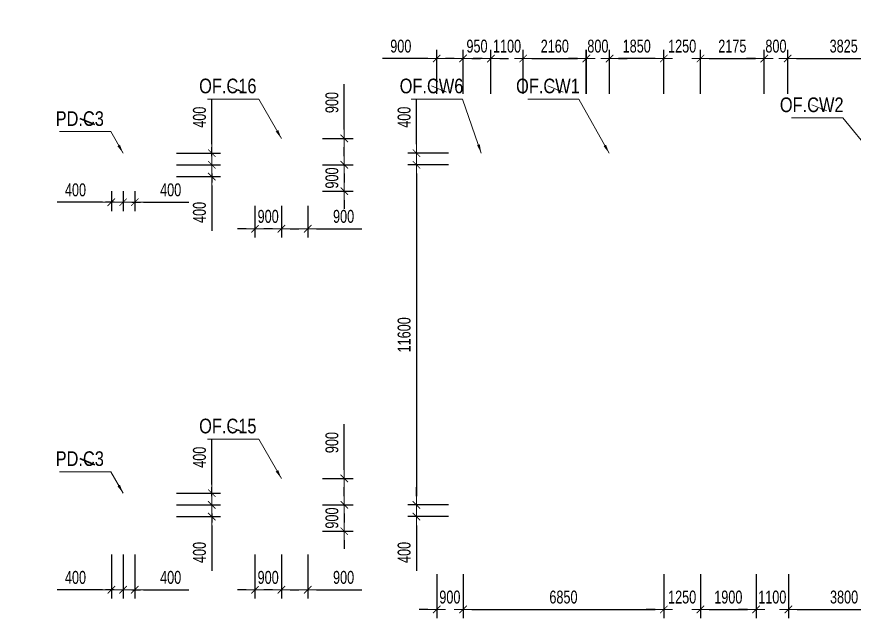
# Model space of a CAD drawing. Header units: millimetres. Extents: x -259680 to 699608, y -1281 to 104748.
# Drawn here: x 22372 to 50947, y 48332 to 68851 of the extents above; entities that cross this region are included whole.
import ezdxf
from ezdxf.enums import TextEntityAlignment as Align

# ---------------------------------------------------------------- set-up
doc = ezdxf.new("R2010")
doc.units = ezdxf.units.MM
doc.layers.get('0').update_dxf_attribs({"lineweight": 20})
doc.layers.get('Defpoints').update_dxf_attribs({"color": 151, "lineweight": 9})
for name, color, linetype, lineweight in [('$0$C1', 20, 'Continuous', 35), ('$1$NDC_S_ANNO', 7, 'Continuous', 20), ('$1$NDC_S_DIM', 1, 'Continuous', 15), ('$1$NDC_S_VN TEXT', 7, 'Continuous', 20), ('NDC_S_DIM', 1, 'Continuous', 15)]:
    doc.layers.add(name, color=color, linetype=linetype, lineweight=lineweight)
doc.styles.add('$1$NDC_DIM', font='', dxfattribs={"width": 0.75})
doc.styles.add('$2$ARIAL', font='arial.ttf', dxfattribs={"width": 0.8})
doc.styles.add('NDC_DIM', font='', dxfattribs={"width": 0.75})
doc.styles.get('$1$NDC_DIM').set_extended_font_data('Dotum')
doc.styles.get('NDC_DIM').set_extended_font_data('Dotum')
doc.dimstyles.new('$0$NDC_dim_150', dxfattribs={"dimscale": 150, "dimtxt": 2.2, "dimasz": 1.5, "dimexe": 1.5, "dimexo": 2.5, "dimgap": 1, "dimtad": 1, "dimdec": 0, "dimzin": 0, "dimdsep": 46, "dimtxsty": '$1$NDC_DIM', "dimblk": '$1$DIMMARK', "dimcen": 0.09, "dimdle": 1.2, "dimclrd": 1, "dimclre": 1, "dimclrt": 3, "dimadec": 0, "dimazin": 0, "dimtfac": 1, "dimtdec": 0, "dimtix": 1, "dimtofl": 0, "dimtmove": 0, "dimatfit": 3, "dimfxl": 0, "dimtolj": 1, "dimtzin": 0, "dimarcsym": 0})
doc.dimstyles.new('$1$NDC_dim_iso', dxfattribs={"dimtxt": 2.2, "dimasz": 1, "dimexe": 1.5, "dimexo": 2.5, "dimgap": 1, "dimtad": 1, "dimdec": 0, "dimzin": 0, "dimdsep": 46, "dimtxsty": '$1$NDC_DIM', "dimblk": '$1$DIMMARK', "dimcen": 0.09, "dimdle": 1.2, "dimclrd": 1, "dimclre": 1, "dimclrt": 3, "dimadec": 0, "dimazin": 0, "dimtfac": 1, "dimtdec": 0, "dimtix": 1, "dimtofl": 0, "dimtmove": 0, "dimatfit": 3, "dimfxl": 0, "dimtolj": 1, "dimtzin": 0, "dimarcsym": 0})
doc.dimstyles.new('NDC_dim_200', dxfattribs={"dimscale": 200, "dimtxt": 2.2, "dimasz": 1.5, "dimexe": 1.5, "dimexo": 2.5, "dimgap": 1, "dimtad": 1, "dimdec": 0, "dimzin": 0, "dimdsep": 46, "dimtxsty": 'NDC_DIM', "dimblk": 'DIMMARK', "dimcen": 0.09, "dimdle": 1.2, "dimclrd": 1, "dimclre": 1, "dimclrt": 3, "dimadec": 0, "dimazin": 0, "dimtfac": 1, "dimtdec": 0, "dimtix": 1, "dimtofl": 0, "dimtmove": 0, "dimatfit": 3, "dimfxl": 0, "dimtolj": 1, "dimtzin": 0, "dimarcsym": 0})

# ---------------------------------------------------------------- blocks, each defined once
blk = doc.blocks.new('$1$DIMMARK')
at = {"layer": '$1$NDC_S_DIM', "color": 1}
blk.add_line((-1.5, 0), (1, 0), dxfattribs=at)
at = {"layer": '$1$NDC_S_DIM', "color": 2, "const_width": 0.1}
blk.add_lwpolyline([(-0.424, -0.424), (0.424, 0.424)], dxfattribs=at)
blk = doc.blocks.new('DIMMARK')
at = {"layer": 'NDC_S_DIM', "color": 1}
blk.add_line((-1.5, 0), (1, 0), dxfattribs=at)
at = {"layer": 'NDC_S_DIM', "color": 2, "const_width": 0.1}
blk.add_lwpolyline([(-0.424, -0.424), (0.424, 0.424)], dxfattribs=at)
blk = doc.blocks.new('*D253')
at = {"layer": 'Defpoints', "color": 0, "ltscale": 100, "transparency": 16777216}
for p in [(26000, 63400), (26400, 63400), (26400, 62524)]:
    blk.add_point(p, dxfattribs=at)
at = {"layer": 'NDC_S_DIM', "color": 1, "lineweight": -2, "ltscale": 100, "transparency": 16777216}
for p, q in [((26000, 62900), (26000, 62224)), ((26400, 62900), (26400, 62224)), ((25700, 62524), (25400, 62524)), ((26700, 62524), (28249, 62524))]:
    blk.add_line(p, q, dxfattribs=at)
at = {"layer": 'NDC_S_DIM', "color": 1, "lineweight": -2, "ltscale": 100, "transparency": 16777216, "xscale": 300, "yscale": 300, "zscale": 300}
blk.add_blockref('DIMMARK', (26000, 62524), dxfattribs=at)
at = {"layer": 'NDC_S_DIM', "color": 1, "lineweight": -2, "ltscale": 100, "transparency": 16777216, "xscale": 300, "yscale": 300, "zscale": 300, "rotation": 180}
blk.add_blockref('DIMMARK', (26400, 62524), dxfattribs=at)
at = {"layer": 'NDC_S_DIM', "color": 3, "ltscale": 100, "transparency": 16777216, "insert": (27624, 62944), "char_height": 440, "attachment_point": 5, "style": 'NDC_DIM'}
blk.add_mtext('\\A1;400', dxfattribs=at)
blk = doc.blocks.new('*D254')
at = {"layer": 'Defpoints', "color": 0, "ltscale": 100, "transparency": 16777216}
for p in [(25600, 63400), (26000, 63400), (26000, 62524)]:
    blk.add_point(p, dxfattribs=at)
at = {"layer": 'NDC_S_DIM', "color": 1, "lineweight": -2, "ltscale": 100, "transparency": 16777216}
for p, q in [((25600, 62900), (25600, 62224)), ((26000, 62900), (26000, 62224)), ((25300, 62524), (23751, 62524)), ((26300, 62524), (26600, 62524))]:
    blk.add_line(p, q, dxfattribs=at)
at = {"layer": 'NDC_S_DIM', "color": 1, "lineweight": -2, "ltscale": 100, "transparency": 16777216, "xscale": 300, "yscale": 300, "zscale": 300}
blk.add_blockref('DIMMARK', (25600, 62524), dxfattribs=at)
at = {"layer": 'NDC_S_DIM', "color": 1, "lineweight": -2, "ltscale": 100, "transparency": 16777216, "xscale": 300, "yscale": 300, "zscale": 300, "rotation": 180}
blk.add_blockref('DIMMARK', (26000, 62524), dxfattribs=at)
at = {"layer": 'NDC_S_DIM', "color": 3, "ltscale": 100, "transparency": 16777216, "insert": (24376, 62944), "char_height": 440, "attachment_point": 5, "style": 'NDC_DIM'}
blk.add_mtext('\\A1;400', dxfattribs=at)
blk = doc.blocks.new('*D255')
at = {"layer": 'Defpoints', "color": 0, "ltscale": 100, "transparency": 16777216}
for p in [(26400, 64200), (29027, 64200), (26400, 63800)]:
    blk.add_point(p, dxfattribs=at)
at = {"layer": 'NDC_S_DIM', "color": 1, "lineweight": -2, "ltscale": 100, "transparency": 16777216}
for p, q in [((29027, 64500), (29027, 66049)), ((27827, 64200), (29327, 64200)), ((27827, 63800), (29327, 63800)), ((29027, 63500), (29027, 63200))]:
    blk.add_line(p, q, dxfattribs=at)
at = {"layer": 'NDC_S_DIM', "color": 1, "lineweight": -2, "ltscale": 100, "transparency": 16777216, "xscale": 300, "yscale": 300, "zscale": 300}
for p, rotation in [((29027, 64200), 270), ((29027, 63800), 90)]:
    blk.add_blockref('DIMMARK', p, dxfattribs=dict(at, rotation=rotation))
at = {"layer": 'NDC_S_DIM', "color": 3, "ltscale": 100, "transparency": 16777216, "insert": (28607, 65424), "char_height": 440, "attachment_point": 5, "rotation": 90, "style": 'NDC_DIM'}
blk.add_mtext('\\A1;400', dxfattribs=at)
blk = doc.blocks.new('*D256')
at = {"layer": 'Defpoints', "color": 0, "ltscale": 100, "transparency": 16777216}
for p in [(26400, 63800), (29027, 63800), (26400, 63400)]:
    blk.add_point(p, dxfattribs=at)
at = {"layer": 'NDC_S_DIM', "color": 1, "lineweight": -2, "ltscale": 100, "transparency": 16777216}
for p, q in [((29027, 64100), (29027, 64400)), ((27827, 63800), (29327, 63800)), ((27827, 63400), (29327, 63400)), ((29027, 63100), (29027, 61551))]:
    blk.add_line(p, q, dxfattribs=at)
at = {"layer": 'NDC_S_DIM', "color": 1, "lineweight": -2, "ltscale": 100, "transparency": 16777216, "xscale": 300, "yscale": 300, "zscale": 300}
for p, rotation in [((29027, 63800), 270), ((29027, 63400), 90)]:
    blk.add_blockref('DIMMARK', p, dxfattribs=dict(at, rotation=rotation))
at = {"layer": 'NDC_S_DIM', "color": 3, "ltscale": 100, "transparency": 16777216, "insert": (28607, 62176), "char_height": 440, "attachment_point": 5, "rotation": 90, "style": 'NDC_DIM'}
blk.add_mtext('\\A1;400', dxfattribs=at)
blk = doc.blocks.new('*D263')
at = {"layer": 'Defpoints', "color": 0, "ltscale": 100, "transparency": 16777216}
for p in [(26000, 51800), (26400, 51800), (26400, 49303)]:
    blk.add_point(p, dxfattribs=at)
at = {"layer": 'NDC_S_DIM', "color": 1, "lineweight": -2, "ltscale": 100, "transparency": 16777216}
for p, q in [((26000, 50503), (26000, 49003)), ((26400, 50503), (26400, 49003)), ((25700, 49303), (25400, 49303)), ((26700, 49303), (28249, 49303))]:
    blk.add_line(p, q, dxfattribs=at)
at = {"layer": 'NDC_S_DIM', "color": 1, "lineweight": -2, "ltscale": 100, "transparency": 16777216, "xscale": 300, "yscale": 300, "zscale": 300}
blk.add_blockref('DIMMARK', (26000, 49303), dxfattribs=at)
at = {"layer": 'NDC_S_DIM', "color": 1, "lineweight": -2, "ltscale": 100, "transparency": 16777216, "xscale": 300, "yscale": 300, "zscale": 300, "rotation": 180}
blk.add_blockref('DIMMARK', (26400, 49303), dxfattribs=at)
at = {"layer": 'NDC_S_DIM', "color": 3, "ltscale": 100, "transparency": 16777216, "insert": (27624, 49723), "char_height": 440, "attachment_point": 5, "style": 'NDC_DIM'}
blk.add_mtext('\\A1;400', dxfattribs=at)
blk = doc.blocks.new('*D264')
at = {"layer": 'Defpoints', "color": 0, "ltscale": 100, "transparency": 16777216}
for p in [(25600, 51800), (26000, 51800), (26000, 49303)]:
    blk.add_point(p, dxfattribs=at)
at = {"layer": 'NDC_S_DIM', "color": 1, "lineweight": -2, "ltscale": 100, "transparency": 16777216}
for p, q in [((25600, 50503), (25600, 49003)), ((26000, 50503), (26000, 49003)), ((25300, 49303), (23751, 49303)), ((26300, 49303), (26600, 49303))]:
    blk.add_line(p, q, dxfattribs=at)
at = {"layer": 'NDC_S_DIM', "color": 1, "lineweight": -2, "ltscale": 100, "transparency": 16777216, "xscale": 300, "yscale": 300, "zscale": 300}
blk.add_blockref('DIMMARK', (25600, 49303), dxfattribs=at)
at = {"layer": 'NDC_S_DIM', "color": 1, "lineweight": -2, "ltscale": 100, "transparency": 16777216, "xscale": 300, "yscale": 300, "zscale": 300, "rotation": 180}
blk.add_blockref('DIMMARK', (26000, 49303), dxfattribs=at)
at = {"layer": 'NDC_S_DIM', "color": 3, "ltscale": 100, "transparency": 16777216, "insert": (24376, 49723), "char_height": 440, "attachment_point": 5, "style": 'NDC_DIM'}
blk.add_mtext('\\A1;400', dxfattribs=at)
blk = doc.blocks.new('*D265')
at = {"layer": 'Defpoints', "color": 0, "ltscale": 100, "transparency": 16777216}
for p in [(26400, 52600), (29027, 52600), (26400, 52200)]:
    blk.add_point(p, dxfattribs=at)
at = {"layer": 'NDC_S_DIM', "color": 1, "lineweight": -2, "ltscale": 100, "transparency": 16777216}
for p, q in [((29027, 52900), (29027, 54449)), ((27827, 52600), (29327, 52600)), ((27827, 52200), (29327, 52200)), ((29027, 51900), (29027, 51600))]:
    blk.add_line(p, q, dxfattribs=at)
at = {"layer": 'NDC_S_DIM', "color": 1, "lineweight": -2, "ltscale": 100, "transparency": 16777216, "xscale": 300, "yscale": 300, "zscale": 300}
for p, rotation in [((29027, 52600), 270), ((29027, 52200), 90)]:
    blk.add_blockref('DIMMARK', p, dxfattribs=dict(at, rotation=rotation))
at = {"layer": 'NDC_S_DIM', "color": 3, "ltscale": 100, "transparency": 16777216, "insert": (28607, 53824), "char_height": 440, "attachment_point": 5, "rotation": 90, "style": 'NDC_DIM'}
blk.add_mtext('\\A1;400', dxfattribs=at)
blk = doc.blocks.new('*D266')
at = {"layer": 'Defpoints', "color": 0, "ltscale": 100, "transparency": 16777216}
for p in [(26400, 52200), (29027, 52200), (26400, 51800)]:
    blk.add_point(p, dxfattribs=at)
at = {"layer": 'NDC_S_DIM', "color": 1, "lineweight": -2, "ltscale": 100, "transparency": 16777216}
for p, q in [((29027, 52500), (29027, 52800)), ((27827, 52200), (29327, 52200)), ((27827, 51800), (29327, 51800)), ((29027, 51500), (29027, 49951))]:
    blk.add_line(p, q, dxfattribs=at)
at = {"layer": 'NDC_S_DIM', "color": 1, "lineweight": -2, "ltscale": 100, "transparency": 16777216, "xscale": 300, "yscale": 300, "zscale": 300}
for p, rotation in [((29027, 52200), 270), ((29027, 51800), 90)]:
    blk.add_blockref('DIMMARK', p, dxfattribs=dict(at, rotation=rotation))
at = {"layer": 'NDC_S_DIM', "color": 3, "ltscale": 100, "transparency": 16777216, "insert": (28607, 50576), "char_height": 440, "attachment_point": 5, "rotation": 90, "style": 'NDC_DIM'}
blk.add_mtext('\\A1;400', dxfattribs=at)
blk = doc.blocks.new('*D739')
at = {"layer": 'Defpoints', "color": 0, "ltscale": 100, "transparency": 16777216}
for p in [(30500, 62900), (31400, 62900), (31400, 61619)]:
    blk.add_point(p, dxfattribs=at)
at = {"layer": 'NDC_S_DIM', "color": 1, "lineweight": -2, "ltscale": 100, "transparency": 16777216}
for p, q in [((30500, 62400), (30500, 61319)), ((31400, 62400), (31400, 61319)), ((30200, 61619), (29900, 61619)), ((31700, 61619), (32000, 61619))]:
    blk.add_line(p, q, dxfattribs=at)
at = {"layer": 'NDC_S_DIM', "color": 1, "lineweight": -2, "ltscale": 100, "transparency": 16777216, "xscale": 300, "yscale": 300, "zscale": 300}
blk.add_blockref('DIMMARK', (30500, 61619), dxfattribs=at)
at = {"layer": 'NDC_S_DIM', "color": 1, "lineweight": -2, "ltscale": 100, "transparency": 16777216, "xscale": 300, "yscale": 300, "zscale": 300, "rotation": 180}
blk.add_blockref('DIMMARK', (31400, 61619), dxfattribs=at)
at = {"layer": 'NDC_S_DIM', "color": 3, "ltscale": 100, "transparency": 16777216, "insert": (30950, 62039), "char_height": 440, "attachment_point": 5, "style": 'NDC_DIM'}
blk.add_mtext('\\A1;900', dxfattribs=at)
blk = doc.blocks.new('*D740')
at = {"layer": 'Defpoints', "color": 0, "ltscale": 100, "transparency": 16777216}
for p in [(31400, 62900), (32300, 62900), (32300, 61619)]:
    blk.add_point(p, dxfattribs=at)
at = {"layer": 'NDC_S_DIM', "color": 1, "lineweight": -2, "ltscale": 100, "transparency": 16777216}
for p, q in [((31400, 62400), (31400, 61319)), ((32300, 62400), (32300, 61319)), ((31100, 61619), (30800, 61619)), ((32600, 61619), (34149, 61619))]:
    blk.add_line(p, q, dxfattribs=at)
at = {"layer": 'NDC_S_DIM', "color": 1, "lineweight": -2, "ltscale": 100, "transparency": 16777216, "xscale": 300, "yscale": 300, "zscale": 300}
blk.add_blockref('DIMMARK', (31400, 61619), dxfattribs=at)
at = {"layer": 'NDC_S_DIM', "color": 1, "lineweight": -2, "ltscale": 100, "transparency": 16777216, "xscale": 300, "yscale": 300, "zscale": 300, "rotation": 180}
blk.add_blockref('DIMMARK', (32300, 61619), dxfattribs=at)
at = {"layer": 'NDC_S_DIM', "color": 3, "ltscale": 100, "transparency": 16777216, "insert": (33524, 62039), "char_height": 440, "attachment_point": 5, "style": 'NDC_DIM'}
blk.add_mtext('\\A1;900', dxfattribs=at)
blk = doc.blocks.new('*D741')
at = {"layer": 'Defpoints', "color": 0, "ltscale": 100, "transparency": 16777216}
for p in [(32300, 64700), (33547, 64700), (32300, 63800)]:
    blk.add_point(p, dxfattribs=at)
at = {"layer": 'NDC_S_DIM', "color": 1, "lineweight": -2, "ltscale": 100, "transparency": 16777216}
for p, q in [((33547, 65000), (33547, 66549)), ((32800, 64700), (33847, 64700)), ((32800, 63800), (33847, 63800)), ((33547, 63500), (33547, 63200))]:
    blk.add_line(p, q, dxfattribs=at)
at = {"layer": 'NDC_S_DIM', "color": 1, "lineweight": -2, "ltscale": 100, "transparency": 16777216, "xscale": 300, "yscale": 300, "zscale": 300}
for p, rotation in [((33547, 64700), 270), ((33547, 63800), 90)]:
    blk.add_blockref('DIMMARK', p, dxfattribs=dict(at, rotation=rotation))
at = {"layer": 'NDC_S_DIM', "color": 3, "ltscale": 100, "transparency": 16777216, "insert": (33127, 65924), "char_height": 440, "attachment_point": 5, "rotation": 90, "style": 'NDC_DIM'}
blk.add_mtext('\\A1;900', dxfattribs=at)
blk = doc.blocks.new('*D742')
at = {"layer": 'Defpoints', "color": 0, "ltscale": 100, "transparency": 16777216}
for p in [(32300, 63800), (32300, 62900), (33547, 62900)]:
    blk.add_point(p, dxfattribs=at)
at = {"layer": 'NDC_S_DIM', "color": 1, "lineweight": -2, "ltscale": 100, "transparency": 16777216}
for p, q in [((33547, 64100), (33547, 64400)), ((32800, 63800), (33847, 63800)), ((32800, 62900), (33847, 62900)), ((33547, 62600), (33547, 62300))]:
    blk.add_line(p, q, dxfattribs=at)
at = {"layer": 'NDC_S_DIM', "color": 1, "lineweight": -2, "ltscale": 100, "transparency": 16777216, "xscale": 300, "yscale": 300, "zscale": 300}
for p, rotation in [((33547, 63800), 270), ((33547, 62900), 90)]:
    blk.add_blockref('DIMMARK', p, dxfattribs=dict(at, rotation=rotation))
at = {"layer": 'NDC_S_DIM', "color": 3, "ltscale": 100, "transparency": 16777216, "insert": (33127, 63350), "char_height": 440, "attachment_point": 5, "rotation": 90, "style": 'NDC_DIM'}
blk.add_mtext('\\A1;900', dxfattribs=at)
blk = doc.blocks.new('*D755')
at = {"layer": 'Defpoints', "color": 0, "ltscale": 100, "transparency": 16777216}
for p in [(30500, 51300), (31400, 51300), (31400, 49303)]:
    blk.add_point(p, dxfattribs=at)
at = {"layer": 'NDC_S_DIM', "color": 1, "lineweight": -2, "ltscale": 100, "transparency": 16777216}
for p, q in [((30500, 50503), (30500, 49003)), ((31400, 50503), (31400, 49003)), ((30200, 49303), (29900, 49303)), ((31700, 49303), (32000, 49303))]:
    blk.add_line(p, q, dxfattribs=at)
at = {"layer": 'NDC_S_DIM', "color": 1, "lineweight": -2, "ltscale": 100, "transparency": 16777216, "xscale": 300, "yscale": 300, "zscale": 300}
blk.add_blockref('DIMMARK', (30500, 49303), dxfattribs=at)
at = {"layer": 'NDC_S_DIM', "color": 1, "lineweight": -2, "ltscale": 100, "transparency": 16777216, "xscale": 300, "yscale": 300, "zscale": 300, "rotation": 180}
blk.add_blockref('DIMMARK', (31400, 49303), dxfattribs=at)
at = {"layer": 'NDC_S_DIM', "color": 3, "ltscale": 100, "transparency": 16777216, "insert": (30950, 49723), "char_height": 440, "attachment_point": 5, "style": 'NDC_DIM'}
blk.add_mtext('\\A1;900', dxfattribs=at)
blk = doc.blocks.new('*D756')
at = {"layer": 'Defpoints', "color": 0, "ltscale": 100, "transparency": 16777216}
for p in [(31400, 51300), (32300, 51300), (32300, 49303)]:
    blk.add_point(p, dxfattribs=at)
at = {"layer": 'NDC_S_DIM', "color": 1, "lineweight": -2, "ltscale": 100, "transparency": 16777216}
for p, q in [((31400, 50503), (31400, 49003)), ((32300, 50503), (32300, 49003)), ((31100, 49303), (30800, 49303)), ((32600, 49303), (34149, 49303))]:
    blk.add_line(p, q, dxfattribs=at)
at = {"layer": 'NDC_S_DIM', "color": 1, "lineweight": -2, "ltscale": 100, "transparency": 16777216, "xscale": 300, "yscale": 300, "zscale": 300}
blk.add_blockref('DIMMARK', (31400, 49303), dxfattribs=at)
at = {"layer": 'NDC_S_DIM', "color": 1, "lineweight": -2, "ltscale": 100, "transparency": 16777216, "xscale": 300, "yscale": 300, "zscale": 300, "rotation": 180}
blk.add_blockref('DIMMARK', (32300, 49303), dxfattribs=at)
at = {"layer": 'NDC_S_DIM', "color": 3, "ltscale": 100, "transparency": 16777216, "insert": (33524, 49723), "char_height": 440, "attachment_point": 5, "style": 'NDC_DIM'}
blk.add_mtext('\\A1;900', dxfattribs=at)
blk = doc.blocks.new('*D757')
at = {"layer": 'Defpoints', "color": 0, "ltscale": 100, "transparency": 16777216}
for p in [(32300, 52200), (32300, 51300), (33547, 51300)]:
    blk.add_point(p, dxfattribs=at)
at = {"layer": 'NDC_S_DIM', "color": 1, "lineweight": -2, "ltscale": 100, "transparency": 16777216}
for p, q in [((33547, 52500), (33547, 52800)), ((32800, 52200), (33847, 52200)), ((32800, 51300), (33847, 51300)), ((33547, 51000), (33547, 50700))]:
    blk.add_line(p, q, dxfattribs=at)
at = {"layer": 'NDC_S_DIM', "color": 1, "lineweight": -2, "ltscale": 100, "transparency": 16777216, "xscale": 300, "yscale": 300, "zscale": 300}
for p, rotation in [((33547, 52200), 270), ((33547, 51300), 90)]:
    blk.add_blockref('DIMMARK', p, dxfattribs=dict(at, rotation=rotation))
at = {"layer": 'NDC_S_DIM', "color": 3, "ltscale": 100, "transparency": 16777216, "insert": (33127, 51750), "char_height": 440, "attachment_point": 5, "rotation": 90, "style": 'NDC_DIM'}
blk.add_mtext('\\A1;900', dxfattribs=at)
blk = doc.blocks.new('*D758')
at = {"layer": 'Defpoints', "color": 0, "ltscale": 100, "transparency": 16777216}
for p in [(32300, 53100), (33547, 53100), (32300, 52200)]:
    blk.add_point(p, dxfattribs=at)
at = {"layer": 'NDC_S_DIM', "color": 1, "lineweight": -2, "ltscale": 100, "transparency": 16777216}
for p, q in [((33547, 53400), (33547, 54949)), ((32800, 53100), (33847, 53100)), ((32800, 52200), (33847, 52200)), ((33547, 51900), (33547, 51600))]:
    blk.add_line(p, q, dxfattribs=at)
at = {"layer": 'NDC_S_DIM', "color": 1, "lineweight": -2, "ltscale": 100, "transparency": 16777216, "xscale": 300, "yscale": 300, "zscale": 300}
for p, rotation in [((33547, 53100), 270), ((33547, 52200), 90)]:
    blk.add_blockref('DIMMARK', p, dxfattribs=dict(at, rotation=rotation))
at = {"layer": 'NDC_S_DIM', "color": 3, "ltscale": 100, "transparency": 16777216, "insert": (33127, 54324), "char_height": 440, "attachment_point": 5, "rotation": 90, "style": 'NDC_DIM'}
blk.add_mtext('\\A1;900', dxfattribs=at)
blk = doc.blocks.new('*D916')
at = {"layer": 'Defpoints', "color": 0, "ltscale": 100, "transparency": 16777216}
for p in [(36700, 51800), (37600, 51800), (37600, 48632)]:
    blk.add_point(p, dxfattribs=at)
at = {"layer": 'NDC_S_DIM', "color": 1, "lineweight": -2, "ltscale": 100, "transparency": 16777216}
for p, q in [((36700, 49832), (36700, 48332)), ((37600, 49832), (37600, 48332)), ((36400, 48632), (36100, 48632)), ((37900, 48632), (38200, 48632))]:
    blk.add_line(p, q, dxfattribs=at)
at = {"layer": 'NDC_S_DIM', "color": 1, "lineweight": -2, "ltscale": 100, "transparency": 16777216, "xscale": 300, "yscale": 300, "zscale": 300}
blk.add_blockref('DIMMARK', (36700, 48632), dxfattribs=at)
at = {"layer": 'NDC_S_DIM', "color": 1, "lineweight": -2, "ltscale": 100, "transparency": 16777216, "xscale": 300, "yscale": 300, "zscale": 300, "rotation": 180}
blk.add_blockref('DIMMARK', (37600, 48632), dxfattribs=at)
at = {"layer": 'NDC_S_DIM', "color": 3, "ltscale": 100, "transparency": 16777216, "insert": (37150, 49052), "char_height": 440, "attachment_point": 5, "style": 'NDC_DIM'}
blk.add_mtext('\\A1;900', dxfattribs=at)
blk = doc.blocks.new('*D917')
at = {"layer": 'Defpoints', "color": 0, "ltscale": 100, "transparency": 16777216}
for p in [(37600, 51800), (44450, 51800), (44450, 48632)]:
    blk.add_point(p, dxfattribs=at)
at = {"layer": 'NDC_S_DIM', "color": 1, "lineweight": -2, "ltscale": 100, "transparency": 16777216}
for p, q in [((37600, 49832), (37600, 48332)), ((44450, 49832), (44450, 48332)), ((37900, 48632), (44150, 48632))]:
    blk.add_line(p, q, dxfattribs=at)
at = {"layer": 'NDC_S_DIM', "color": 1, "lineweight": -2, "ltscale": 100, "transparency": 16777216, "xscale": 300, "yscale": 300, "zscale": 300, "rotation": 180}
blk.add_blockref('DIMMARK', (37600, 48632), dxfattribs=at)
at = {"layer": 'NDC_S_DIM', "color": 1, "lineweight": -2, "ltscale": 100, "transparency": 16777216, "xscale": 300, "yscale": 300, "zscale": 300}
blk.add_blockref('DIMMARK', (44450, 48632), dxfattribs=at)
at = {"layer": 'NDC_S_DIM', "color": 3, "ltscale": 100, "transparency": 16777216, "insert": (41025, 49052), "char_height": 440, "attachment_point": 5, "style": 'NDC_DIM'}
blk.add_mtext('\\A1;6850', dxfattribs=at)
blk = doc.blocks.new('*D918')
at = {"layer": 'Defpoints', "color": 0, "ltscale": 100, "transparency": 16777216}
for p in [(44450, 51800), (45700, 51800), (45700, 48632)]:
    blk.add_point(p, dxfattribs=at)
at = {"layer": 'NDC_S_DIM', "color": 1, "lineweight": -2, "ltscale": 100, "transparency": 16777216}
for p, q in [((44450, 49832), (44450, 48332)), ((45700, 49832), (45700, 48332)), ((44150, 48632), (43850, 48632)), ((46000, 48632), (46300, 48632))]:
    blk.add_line(p, q, dxfattribs=at)
at = {"layer": 'NDC_S_DIM', "color": 1, "lineweight": -2, "ltscale": 100, "transparency": 16777216, "xscale": 300, "yscale": 300, "zscale": 300}
blk.add_blockref('DIMMARK', (44450, 48632), dxfattribs=at)
at = {"layer": 'NDC_S_DIM', "color": 1, "lineweight": -2, "ltscale": 100, "transparency": 16777216, "xscale": 300, "yscale": 300, "zscale": 300, "rotation": 180}
blk.add_blockref('DIMMARK', (45700, 48632), dxfattribs=at)
at = {"layer": 'NDC_S_DIM', "color": 3, "ltscale": 100, "transparency": 16777216, "insert": (45075, 49052), "char_height": 440, "attachment_point": 5, "style": 'NDC_DIM'}
blk.add_mtext('\\A1;1250', dxfattribs=at)
blk = doc.blocks.new('*D919')
at = {"layer": 'Defpoints', "color": 0, "ltscale": 100, "transparency": 16777216}
for p in [(45700, 51800), (47600, 51800), (47600, 48632)]:
    blk.add_point(p, dxfattribs=at)
at = {"layer": 'NDC_S_DIM', "color": 1, "lineweight": -2, "ltscale": 100, "transparency": 16777216}
for p, q in [((45700, 49832), (45700, 48332)), ((47600, 49832), (47600, 48332)), ((46000, 48632), (47300, 48632))]:
    blk.add_line(p, q, dxfattribs=at)
at = {"layer": 'NDC_S_DIM', "color": 1, "lineweight": -2, "ltscale": 100, "transparency": 16777216, "xscale": 300, "yscale": 300, "zscale": 300, "rotation": 180}
blk.add_blockref('DIMMARK', (45700, 48632), dxfattribs=at)
at = {"layer": 'NDC_S_DIM', "color": 1, "lineweight": -2, "ltscale": 100, "transparency": 16777216, "xscale": 300, "yscale": 300, "zscale": 300}
blk.add_blockref('DIMMARK', (47600, 48632), dxfattribs=at)
at = {"layer": 'NDC_S_DIM', "color": 3, "ltscale": 100, "transparency": 16777216, "insert": (46650, 49052), "char_height": 440, "attachment_point": 5, "style": 'NDC_DIM'}
blk.add_mtext('\\A1;1900', dxfattribs=at)
blk = doc.blocks.new('*D920')
at = {"layer": 'Defpoints', "color": 0, "ltscale": 100, "transparency": 16777216}
for p in [(47600, 51800), (48700, 51800), (48700, 48632)]:
    blk.add_point(p, dxfattribs=at)
at = {"layer": 'NDC_S_DIM', "color": 1, "lineweight": -2, "ltscale": 100, "transparency": 16777216}
for p, q in [((47600, 49832), (47600, 48332)), ((48700, 49832), (48700, 48332)), ((47300, 48632), (47000, 48632)), ((49000, 48632), (49300, 48632))]:
    blk.add_line(p, q, dxfattribs=at)
at = {"layer": 'NDC_S_DIM', "color": 1, "lineweight": -2, "ltscale": 100, "transparency": 16777216, "xscale": 300, "yscale": 300, "zscale": 300}
blk.add_blockref('DIMMARK', (47600, 48632), dxfattribs=at)
at = {"layer": 'NDC_S_DIM', "color": 1, "lineweight": -2, "ltscale": 100, "transparency": 16777216, "xscale": 300, "yscale": 300, "zscale": 300, "rotation": 180}
blk.add_blockref('DIMMARK', (48700, 48632), dxfattribs=at)
at = {"layer": 'NDC_S_DIM', "color": 3, "ltscale": 100, "transparency": 16777216, "insert": (48150, 49052), "char_height": 440, "attachment_point": 5, "style": 'NDC_DIM'}
blk.add_mtext('\\A1;1100', dxfattribs=at)
blk = doc.blocks.new('*D921')
at = {"layer": 'Defpoints', "color": 0, "ltscale": 100, "transparency": 16777216}
for p in [(48700, 51800), (52500, 51800), (52500, 48632)]:
    blk.add_point(p, dxfattribs=at)
at = {"layer": 'NDC_S_DIM', "color": 1, "lineweight": -2, "ltscale": 100, "transparency": 16777216}
for p, q in [((48700, 49832), (48700, 48332)), ((52500, 49832), (52500, 48332)), ((49000, 48632), (52200, 48632))]:
    blk.add_line(p, q, dxfattribs=at)
at = {"layer": 'NDC_S_DIM', "color": 1, "lineweight": -2, "ltscale": 100, "transparency": 16777216, "xscale": 300, "yscale": 300, "zscale": 300, "rotation": 180}
blk.add_blockref('DIMMARK', (48700, 48632), dxfattribs=at)
at = {"layer": 'NDC_S_DIM', "color": 1, "lineweight": -2, "ltscale": 100, "transparency": 16777216, "xscale": 300, "yscale": 300, "zscale": 300}
blk.add_blockref('DIMMARK', (52500, 48632), dxfattribs=at)
at = {"layer": 'NDC_S_DIM', "color": 3, "ltscale": 100, "transparency": 16777216, "insert": (50600, 49052), "char_height": 440, "attachment_point": 5, "style": 'NDC_DIM'}
blk.add_mtext('\\A1;3800', dxfattribs=at)
blk = doc.blocks.new('*D930')
at = {"layer": 'Defpoints', "color": 0, "ltscale": 100, "transparency": 16777216}
for p in [(37600, 67427), (36700, 64200), (37600, 64200)]:
    blk.add_point(p, dxfattribs=at)
at = {"layer": 'NDC_S_DIM', "color": 1, "lineweight": -2, "ltscale": 100, "transparency": 16777216}
for p, q in [((36700, 66227), (36700, 67727)), ((37600, 66227), (37600, 67727)), ((36400, 67427), (34851, 67427)), ((37900, 67427), (38200, 67427))]:
    blk.add_line(p, q, dxfattribs=at)
at = {"layer": 'NDC_S_DIM', "color": 1, "lineweight": -2, "ltscale": 100, "transparency": 16777216, "xscale": 300, "yscale": 300, "zscale": 300}
blk.add_blockref('DIMMARK', (36700, 67427), dxfattribs=at)
at = {"layer": 'NDC_S_DIM', "color": 1, "lineweight": -2, "ltscale": 100, "transparency": 16777216, "xscale": 300, "yscale": 300, "zscale": 300, "rotation": 180}
blk.add_blockref('DIMMARK', (37600, 67427), dxfattribs=at)
at = {"layer": 'NDC_S_DIM', "color": 3, "ltscale": 100, "transparency": 16777216, "insert": (35476, 67847), "char_height": 440, "attachment_point": 5, "style": 'NDC_DIM'}
blk.add_mtext('\\A1;900', dxfattribs=at)
blk = doc.blocks.new('*D931')
at = {"layer": 'Defpoints', "color": 0, "ltscale": 100, "transparency": 16777216}
for p in [(42600, 67427), (41800, 64200), (42600, 64200)]:
    blk.add_point(p, dxfattribs=at)
at = {"layer": 'NDC_S_DIM', "color": 1, "lineweight": -2, "ltscale": 100, "transparency": 16777216}
for p, q in [((41800, 66227), (41800, 67727)), ((42600, 66227), (42600, 67727)), ((41500, 67427), (41200, 67427)), ((42900, 67427), (43200, 67427))]:
    blk.add_line(p, q, dxfattribs=at)
at = {"layer": 'NDC_S_DIM', "color": 1, "lineweight": -2, "ltscale": 100, "transparency": 16777216, "xscale": 300, "yscale": 300, "zscale": 300}
blk.add_blockref('DIMMARK', (41800, 67427), dxfattribs=at)
at = {"layer": 'NDC_S_DIM', "color": 1, "lineweight": -2, "ltscale": 100, "transparency": 16777216, "xscale": 300, "yscale": 300, "zscale": 300, "rotation": 180}
blk.add_blockref('DIMMARK', (42600, 67427), dxfattribs=at)
at = {"layer": 'NDC_S_DIM', "color": 3, "ltscale": 100, "transparency": 16777216, "insert": (42200, 67847), "char_height": 440, "attachment_point": 5, "style": 'NDC_DIM'}
blk.add_mtext('\\A1;800', dxfattribs=at)
blk = doc.blocks.new('*D932')
at = {"layer": 'Defpoints', "color": 0, "ltscale": 100, "transparency": 16777216}
for p in [(45700, 67427), (44450, 64200), (45700, 64200)]:
    blk.add_point(p, dxfattribs=at)
at = {"layer": 'NDC_S_DIM', "color": 1, "lineweight": -2, "ltscale": 100, "transparency": 16777216}
for p, q in [((44450, 66227), (44450, 67727)), ((45700, 66227), (45700, 67727)), ((44150, 67427), (43850, 67427)), ((46000, 67427), (46300, 67427))]:
    blk.add_line(p, q, dxfattribs=at)
at = {"layer": 'NDC_S_DIM', "color": 1, "lineweight": -2, "ltscale": 100, "transparency": 16777216, "xscale": 300, "yscale": 300, "zscale": 300}
blk.add_blockref('DIMMARK', (44450, 67427), dxfattribs=at)
at = {"layer": 'NDC_S_DIM', "color": 1, "lineweight": -2, "ltscale": 100, "transparency": 16777216, "xscale": 300, "yscale": 300, "zscale": 300, "rotation": 180}
blk.add_blockref('DIMMARK', (45700, 67427), dxfattribs=at)
at = {"layer": 'NDC_S_DIM', "color": 3, "ltscale": 100, "transparency": 16777216, "insert": (45075, 67847), "char_height": 440, "attachment_point": 5, "style": 'NDC_DIM'}
blk.add_mtext('\\A1;1250', dxfattribs=at)
blk = doc.blocks.new('*D933')
at = {"layer": 'Defpoints', "color": 0, "ltscale": 100, "transparency": 16777216}
for p in [(47875, 67427), (45700, 63340), (47875, 63340)]:
    blk.add_point(p, dxfattribs=at)
at = {"layer": 'NDC_S_DIM', "color": 1, "lineweight": -2, "ltscale": 100, "transparency": 16777216}
for p, q in [((45700, 66227), (45700, 67727)), ((47875, 66227), (47875, 67727)), ((46000, 67427), (47575, 67427))]:
    blk.add_line(p, q, dxfattribs=at)
at = {"layer": 'NDC_S_DIM', "color": 1, "lineweight": -2, "ltscale": 100, "transparency": 16777216, "xscale": 300, "yscale": 300, "zscale": 300, "rotation": 180}
blk.add_blockref('DIMMARK', (45700, 67427), dxfattribs=at)
at = {"layer": 'NDC_S_DIM', "color": 1, "lineweight": -2, "ltscale": 100, "transparency": 16777216, "xscale": 300, "yscale": 300, "zscale": 300}
blk.add_blockref('DIMMARK', (47875, 67427), dxfattribs=at)
at = {"layer": 'NDC_S_DIM', "color": 3, "ltscale": 100, "transparency": 16777216, "insert": (46787, 67847), "char_height": 440, "attachment_point": 5, "style": 'NDC_DIM'}
blk.add_mtext('\\A1;2175', dxfattribs=at)
blk = doc.blocks.new('*D934')
at = {"layer": 'Defpoints', "color": 0, "ltscale": 100, "transparency": 16777216}
for p in [(48675, 67427), (47875, 63340), (48675, 63340)]:
    blk.add_point(p, dxfattribs=at)
at = {"layer": 'NDC_S_DIM', "color": 1, "lineweight": -2, "ltscale": 100, "transparency": 16777216}
for p, q in [((47875, 66227), (47875, 67727)), ((48675, 66227), (48675, 67727)), ((47575, 67427), (47275, 67427)), ((48975, 67427), (49275, 67427))]:
    blk.add_line(p, q, dxfattribs=at)
at = {"layer": 'NDC_S_DIM', "color": 1, "lineweight": -2, "ltscale": 100, "transparency": 16777216, "xscale": 300, "yscale": 300, "zscale": 300}
blk.add_blockref('DIMMARK', (47875, 67427), dxfattribs=at)
at = {"layer": 'NDC_S_DIM', "color": 1, "lineweight": -2, "ltscale": 100, "transparency": 16777216, "xscale": 300, "yscale": 300, "zscale": 300, "rotation": 180}
blk.add_blockref('DIMMARK', (48675, 67427), dxfattribs=at)
at = {"layer": 'NDC_S_DIM', "color": 3, "ltscale": 100, "transparency": 16777216, "insert": (48275, 67847), "char_height": 440, "attachment_point": 5, "style": 'NDC_DIM'}
blk.add_mtext('\\A1;800', dxfattribs=at)
blk = doc.blocks.new('*D935')
at = {"layer": 'Defpoints', "color": 0, "ltscale": 100, "transparency": 16777216}
for p in [(52500, 67427), (48675, 63340), (52500, 63340)]:
    blk.add_point(p, dxfattribs=at)
at = {"layer": 'NDC_S_DIM', "color": 1, "lineweight": -2, "ltscale": 100, "transparency": 16777216}
for p, q in [((48675, 66227), (48675, 67727)), ((52500, 66227), (52500, 67727)), ((48975, 67427), (52200, 67427))]:
    blk.add_line(p, q, dxfattribs=at)
at = {"layer": 'NDC_S_DIM', "color": 1, "lineweight": -2, "ltscale": 100, "transparency": 16777216, "xscale": 300, "yscale": 300, "zscale": 300, "rotation": 180}
blk.add_blockref('DIMMARK', (48675, 67427), dxfattribs=at)
at = {"layer": 'NDC_S_DIM', "color": 1, "lineweight": -2, "ltscale": 100, "transparency": 16777216, "xscale": 300, "yscale": 300, "zscale": 300}
blk.add_blockref('DIMMARK', (52500, 67427), dxfattribs=at)
at = {"layer": 'NDC_S_DIM', "color": 3, "ltscale": 100, "transparency": 16777216, "insert": (50587, 67847), "char_height": 440, "attachment_point": 5, "style": 'NDC_DIM'}
blk.add_mtext('\\A1;3825', dxfattribs=at)
blk = doc.blocks.new('*D986')
at = {"layer": 'Defpoints', "color": 0, "ltscale": 100, "transparency": 16777216}
for p in [(36010, 64200), (37600, 64200), (37600, 63800)]:
    blk.add_point(p, dxfattribs=at)
at = {"layer": 'NDC_S_DIM', "color": 1, "lineweight": -2, "ltscale": 100, "transparency": 16777216}
for p, q in [((36010, 64500), (36010, 66049)), ((37100, 64200), (35710, 64200)), ((37100, 63800), (35710, 63800)), ((36010, 63500), (36010, 63200))]:
    blk.add_line(p, q, dxfattribs=at)
at = {"layer": 'NDC_S_DIM', "color": 1, "lineweight": -2, "ltscale": 100, "transparency": 16777216, "xscale": 300, "yscale": 300, "zscale": 300}
for p, rotation in [((36010, 64200), 270), ((36010, 63800), 90)]:
    blk.add_blockref('DIMMARK', p, dxfattribs=dict(at, rotation=rotation))
at = {"layer": 'NDC_S_DIM', "color": 3, "ltscale": 100, "transparency": 16777216, "insert": (35590, 65424), "char_height": 440, "attachment_point": 5, "rotation": 90, "style": 'NDC_DIM'}
blk.add_mtext('\\A1;400', dxfattribs=at)
blk = doc.blocks.new('*D987')
at = {"layer": 'Defpoints', "color": 0, "ltscale": 100, "transparency": 16777216}
for p in [(37600, 63800), (36010, 52200), (37600, 52200)]:
    blk.add_point(p, dxfattribs=at)
at = {"layer": 'NDC_S_DIM', "color": 1, "lineweight": -2, "ltscale": 100, "transparency": 16777216}
for p, q in [((37100, 63800), (35710, 63800)), ((36010, 63500), (36010, 52500)), ((37100, 52200), (35710, 52200))]:
    blk.add_line(p, q, dxfattribs=at)
at = {"layer": 'NDC_S_DIM', "color": 1, "lineweight": -2, "ltscale": 100, "transparency": 16777216, "xscale": 300, "yscale": 300, "zscale": 300}
for p, rotation in [((36010, 63800), 90), ((36010, 52200), 270)]:
    blk.add_blockref('DIMMARK', p, dxfattribs=dict(at, rotation=rotation))
at = {"layer": 'NDC_S_DIM', "color": 3, "ltscale": 100, "transparency": 16777216, "insert": (35590, 58000), "char_height": 440, "attachment_point": 5, "rotation": 90, "style": 'NDC_DIM'}
blk.add_mtext('\\A1;11600', dxfattribs=at)
blk = doc.blocks.new('*D988')
at = {"layer": 'Defpoints', "color": 0, "ltscale": 100, "transparency": 16777216}
for p in [(37600, 52200), (36010, 51800), (37600, 51800)]:
    blk.add_point(p, dxfattribs=at)
at = {"layer": 'NDC_S_DIM', "color": 1, "lineweight": -2, "ltscale": 100, "transparency": 16777216}
for p, q in [((36010, 52500), (36010, 52800)), ((37100, 52200), (35710, 52200)), ((37100, 51800), (35710, 51800)), ((36010, 51500), (36010, 49951))]:
    blk.add_line(p, q, dxfattribs=at)
at = {"layer": 'NDC_S_DIM', "color": 1, "lineweight": -2, "ltscale": 100, "transparency": 16777216, "xscale": 300, "yscale": 300, "zscale": 300}
for p, rotation in [((36010, 52200), 270), ((36010, 51800), 90)]:
    blk.add_blockref('DIMMARK', p, dxfattribs=dict(at, rotation=rotation))
at = {"layer": 'NDC_S_DIM', "color": 3, "ltscale": 100, "transparency": 16777216, "insert": (35590, 50576), "char_height": 440, "attachment_point": 5, "rotation": 90, "style": 'NDC_DIM'}
blk.add_mtext('\\A1;400', dxfattribs=at)
blk = doc.blocks.new('*D1165')
at = {"layer": 'Defpoints', "color": 0, "ltscale": 100, "transparency": 16777216}
for p in [(38550, 67427), (37600, 64200), (38550, 64200)]:
    blk.add_point(p, dxfattribs=at)
at = {"layer": 'NDC_S_DIM', "color": 1, "lineweight": -2, "ltscale": 100, "transparency": 16777216}
for p, q in [((37600, 66227), (37600, 67727)), ((38550, 66227), (38550, 67727)), ((37300, 67427), (37000, 67427)), ((38850, 67427), (39150, 67427))]:
    blk.add_line(p, q, dxfattribs=at)
at = {"layer": 'NDC_S_DIM', "color": 1, "lineweight": -2, "ltscale": 100, "transparency": 16777216, "xscale": 300, "yscale": 300, "zscale": 300}
blk.add_blockref('DIMMARK', (37600, 67427), dxfattribs=at)
at = {"layer": 'NDC_S_DIM', "color": 1, "lineweight": -2, "ltscale": 100, "transparency": 16777216, "xscale": 300, "yscale": 300, "zscale": 300, "rotation": 180}
blk.add_blockref('DIMMARK', (38550, 67427), dxfattribs=at)
at = {"layer": 'NDC_S_DIM', "color": 3, "ltscale": 100, "transparency": 16777216, "insert": (38075, 67847), "char_height": 440, "attachment_point": 5, "style": 'NDC_DIM'}
blk.add_mtext('\\A1;950', dxfattribs=at)
blk = doc.blocks.new('*D1166')
at = {"layer": 'Defpoints', "color": 0, "ltscale": 100, "transparency": 16777216}
for p in [(39650, 67427), (38550, 64200), (39650, 64200)]:
    blk.add_point(p, dxfattribs=at)
at = {"layer": 'NDC_S_DIM', "color": 1, "lineweight": -2, "ltscale": 100, "transparency": 16777216}
for p, q in [((38550, 66227), (38550, 67727)), ((39650, 66227), (39650, 67727)), ((38250, 67427), (37950, 67427)), ((39950, 67427), (40250, 67427))]:
    blk.add_line(p, q, dxfattribs=at)
at = {"layer": 'NDC_S_DIM', "color": 1, "lineweight": -2, "ltscale": 100, "transparency": 16777216, "xscale": 300, "yscale": 300, "zscale": 300}
blk.add_blockref('DIMMARK', (38550, 67427), dxfattribs=at)
at = {"layer": 'NDC_S_DIM', "color": 1, "lineweight": -2, "ltscale": 100, "transparency": 16777216, "xscale": 300, "yscale": 300, "zscale": 300, "rotation": 180}
blk.add_blockref('DIMMARK', (39650, 67427), dxfattribs=at)
at = {"layer": 'NDC_S_DIM', "color": 3, "ltscale": 100, "transparency": 16777216, "insert": (39100, 67847), "char_height": 440, "attachment_point": 5, "style": 'NDC_DIM'}
blk.add_mtext('\\A1;1100', dxfattribs=at)
blk = doc.blocks.new('*D1167')
at = {"layer": 'Defpoints', "color": 0, "ltscale": 100, "transparency": 16777216}
for p in [(41810, 67427), (39650, 64200), (41810, 64200)]:
    blk.add_point(p, dxfattribs=at)
at = {"layer": 'NDC_S_DIM', "color": 1, "lineweight": -2, "ltscale": 100, "transparency": 16777216}
for p, q in [((39650, 66227), (39650, 67727)), ((41810, 66227), (41810, 67727)), ((39950, 67427), (41510, 67427))]:
    blk.add_line(p, q, dxfattribs=at)
at = {"layer": 'NDC_S_DIM', "color": 1, "lineweight": -2, "ltscale": 100, "transparency": 16777216, "xscale": 300, "yscale": 300, "zscale": 300, "rotation": 180}
blk.add_blockref('DIMMARK', (39650, 67427), dxfattribs=at)
at = {"layer": 'NDC_S_DIM', "color": 1, "lineweight": -2, "ltscale": 100, "transparency": 16777216, "xscale": 300, "yscale": 300, "zscale": 300}
blk.add_blockref('DIMMARK', (41810, 67427), dxfattribs=at)
at = {"layer": 'NDC_S_DIM', "color": 3, "ltscale": 100, "transparency": 16777216, "insert": (40730, 67847), "char_height": 440, "attachment_point": 5, "style": 'NDC_DIM'}
blk.add_mtext('\\A1;2160', dxfattribs=at)
blk = doc.blocks.new('*D1170')
at = {"layer": 'Defpoints', "color": 0, "ltscale": 100, "transparency": 16777216}
for p in [(42600, 67427), (42600, 64200), (44450, 64200)]:
    blk.add_point(p, dxfattribs=at)
at = {"layer": 'NDC_S_DIM', "color": 1, "lineweight": -2, "ltscale": 100, "transparency": 16777216}
for p, q in [((42600, 66227), (42600, 67727)), ((44450, 66227), (44450, 67727)), ((44150, 67427), (42900, 67427))]:
    blk.add_line(p, q, dxfattribs=at)
at = {"layer": 'NDC_S_DIM', "color": 1, "lineweight": -2, "ltscale": 100, "transparency": 16777216, "xscale": 300, "yscale": 300, "zscale": 300, "rotation": 180}
blk.add_blockref('DIMMARK', (42600, 67427), dxfattribs=at)
at = {"layer": 'NDC_S_DIM', "color": 1, "lineweight": -2, "ltscale": 100, "transparency": 16777216, "xscale": 300, "yscale": 300, "zscale": 300}
blk.add_blockref('DIMMARK', (44450, 67427), dxfattribs=at)
at = {"layer": 'NDC_S_DIM', "color": 3, "ltscale": 100, "transparency": 16777216, "insert": (43525, 67847), "char_height": 440, "attachment_point": 5, "style": 'NDC_DIM'}
blk.add_mtext('\\A1;1850', dxfattribs=at)
blk = doc.blocks.new('*U214')
at = {"layer": '$1$NDC_S_ANNO', "ltscale": 0.8, "style": '$2$ARIAL', "width": 0.8}
blk.add_attdef('TEN', text='', height=2.5, dxfattribs=at).set_placement((-2.58, 1.03), align=Align.MIDDLE_CENTER)
at = {"layer": '$1$NDC_S_ANNO', "ltscale": 0.8, "style": '$2$ARIAL', "width": 0.8, "flags": 1}
blk.add_attdef('CHU_THICH', text='', height=2.5, dxfattribs=at).set_placement((0, 0), align=Align.MIDDLE_CENTER)
at = {"layer": 'Defpoints'}
blk.add_leader([(0, 0), (-2.58, 1.03)], dimstyle='$1$NDC_dim_iso', override={"dimgap": 0.625, "dimtad": 0}, dxfattribs=at)
blk = doc.blocks.new('$0$co t check')
at = {"layer": '$0$C1', "xscale": 200, "yscale": 200, "zscale": 200}
for p in [(22998, 65171), (22998, 53571)]:
    blk.add_blockref('*U214', p, dxfattribs=at).add_auto_attribs({'TEN': 'PD.C3'})
at = {"layer": '$1$NDC_S_VN TEXT', "xscale": 200, "yscale": 200, "zscale": 200}
for p, values in [((28049, 66284), {'TEN': 'OF.C16'}), ((28049, 54684), {'TEN': 'OF.C15'})]:
    blk.add_blockref('*U214', p, dxfattribs=at).add_auto_attribs(values)
at = {"layer": '$1$NDC_S_VN TEXT', "color": 2, "true_color": 0xf1eb1f, "xscale": 200, "yscale": 200, "zscale": 200}
for p, values in [((34999, 66284), {'TEN': 'OF.CW6'}), ((38971, 66284), {'TEN': 'OF.CW1'}), ((47971, 65642), {'TEN': 'OF.CW2'})]:
    blk.add_blockref('*U214', p, dxfattribs=at).add_auto_attribs(values)
at = {"layer": '$0$C1'}
for points in [[(23959, 64200), (23542, 64932), (21793, 64932)], [(23959, 52600), (23542, 53332), (21793, 53332)]]:
    blk.add_leader(points, dimstyle='$0$NDC_dim_150', override={"dimasz": 2, "dimgap": 1, "dimtad": 0}, dxfattribs=at)
for points in [[(29359, 64700), (28593, 66045), (26843, 66045)], [(36181, 64200), (35543, 66045), (33793, 66045)], [(40541, 64200), (39514, 66045), (37765, 66045)], [(49501, 64200), (48515, 65403), (46765, 65403)], [(29359, 53100), (28593, 54445), (26843, 54445)]]:
    blk.add_leader(points, dimstyle='$0$NDC_dim_150', override={"dimasz": 2, "dimgap": 1, "dimtad": 0})

msp = doc.modelspace()

# ---------------------------------------------------------------- hatches: boundary and pattern name
at = {"layer": 'NDC_S_DIM', "ltscale": 100}
h = msp.add_hatch(dxfattribs=at)
h.set_pattern_fill('CROSS', color=256, scale=50)
h.paths.add_polyline_path([(87300, 89500), (87300, 71950), (63350, 71950), (63350, 66800), (44500, 66800), (44500, 64200), (3550, 64200), (3550, 89500)], flags=17)
h.paths.add_polyline_path([(87300, 89500), (87300, 71950), (63350, 71950), (63350, 66800), (44500, 66800), (44500, 64200), (3550, 64200), (3550, 89500)], flags=17)

# ---------------------------------------------------------------- block references
at = {"layer": '$1$NDC_S_DIM'}
msp.add_blockref('$0$co t check', (2040.6, 0), dxfattribs=at)

# ---------------------------------------------------------------- dimensions: what is measured, and where the dimension line sits
at = {"layer": 'NDC_S_DIM', "ltscale": 100}
for base, p1, p2, picture, middle in [((37600, 67427.5), (36700, 64200), (37600, 64200), '*D930', (35475.7, 67427.5)), ((26000, 62524.4), (25600, 63400), (26000, 63400), '*D254', (24375.7, 62524.4)), ((26400, 62524.4), (26000, 63400), (26400, 63400), '*D253', (27624.3, 62524.4)), ((32300, 61618.6), (31400, 62900), (32300, 62900), '*D740', (33524.3, 61618.6)), ((26000, 49303.1), (25600, 51800), (26000, 51800), '*D264', (24375.7, 49303.1)), ((26400, 49303.1), (26000, 51800), (26400, 51800), '*D263', (27624.3, 49303.1)), ((32300, 49303.1), (31400, 51300), (32300, 51300), '*D756', (33524.3, 49303.1))]:
    dim = msp.add_linear_dim(base=base, p1=p1, p2=p2, dimstyle='NDC_dim_200', dxfattribs=at)
    dim.commit()
    dim.dimension.update_dxf_attribs({"geometry": picture, "text_midpoint": middle, "dimtype": 160})
for base, p1, p2, picture, middle in [((38550, 67427.5), (37600, 64200), (38550, 64200), '*D1165', (38075, 67847.5)), ((39650, 67427.5), (38550, 64200), (39650, 64200), '*D1166', (39100, 67847.5)), ((41810.1, 67427.5), (39650, 64200), (41810.1, 64200), '*D1167', (40730, 67847.5)), ((42600, 67427.5), (44450, 64200), (42600, 64200), '*D1170', (43525, 67847.5)), ((31400, 61618.6), (30500, 62900), (31400, 62900), '*D739', (30950, 62038.6)), ((37600, 48632), (36700, 51800), (37600, 51800), '*D916', (37150, 49052)), ((31400, 49303.1), (30500, 51300), (31400, 51300), '*D755', (30950, 49723.1))]:
    dim = msp.add_linear_dim(base=base, p1=p1, p2=p2, dimstyle='NDC_dim_200', dxfattribs=at)
    dim.commit()
    dim.dimension.update_dxf_attribs({"geometry": picture, "text_midpoint": middle})
for base, p1, p2, picture, middle in [((42600, 67427.5), (41800, 64200), (42600, 64200), '*D931', (42200, 67847.5)), ((45700, 67427.5), (44450, 64200), (45700, 64200), '*D932', (45075, 67847.5)), ((47875, 67427.5), (45700, 63339.6), (47875, 63339.6), '*D933', (46787.5, 67847.5)), ((48675, 67427.5), (47875, 63339.6), (48675, 63339.6), '*D934', (48275, 67847.5)), ((52500, 67427.5), (48675, 63339.6), (52500, 63339.6), '*D935', (50587.5, 67847.5)), ((44450, 48632), (37600, 51800), (44450, 51800), '*D917', (41025, 49052)), ((45700, 48632), (44450, 51800), (45700, 51800), '*D918', (45075, 49052)), ((47600, 48632), (45700, 51800), (47600, 51800), '*D919', (46650, 49052)), ((48700, 48632), (47600, 51800), (48700, 51800), '*D920', (48150, 49052)), ((52500, 48632), (48700, 51800), (52500, 51800), '*D921', (50600, 49052))]:
    dim = msp.add_linear_dim(base=base, p1=p1, p2=p2, dimstyle='NDC_dim_200', override={"dimtmove": 1}, dxfattribs=at)
    dim.commit()
    dim.dimension.update_dxf_attribs({"geometry": picture, "text_midpoint": middle})
for base, p1, p2, angle, picture, middle in [((33546.6, 64700), (32300, 63800), (32300, 64700), 90, '*D741', (33546.6, 65924.3)), ((29026.7, 64200), (26400, 63800), (26400, 64200), 90, '*D255', (29026.7, 65424.3)), ((36010, 64200), (37600, 63800), (37600, 64200), 90, '*D986', (36010, 65424.3)), ((29026.7, 63800), (26400, 63400), (26400, 63800), 90, '*D256', (29026.7, 62175.7)), ((33546.6, 53100), (32300, 52200), (32300, 53100), 270, '*D758', (33546.6, 54324.3)), ((29026.7, 52600), (26400, 52200), (26400, 52600), 90, '*D265', (29026.7, 53824.3)), ((29026.7, 52200), (26400, 51800), (26400, 52200), 90, '*D266', (29026.7, 50575.7)), ((36010, 51800), (37600, 52200), (37600, 51800), 90, '*D988', (36010, 50575.7))]:
    dim = msp.add_linear_dim(base=base, p1=p1, p2=p2, angle=angle, dimstyle='NDC_dim_200', dxfattribs=at)
    dim.commit()
    dim.dimension.update_dxf_attribs({"geometry": picture, "text_midpoint": middle, "dimtype": 160})
for base, p1, p2, picture, middle in [((33546.6, 62900), (32300, 63800), (32300, 62900), '*D742', (33126.6, 63350)), ((36010, 52200), (37600, 63800), (37600, 52200), '*D987', (35590, 58000)), ((33546.6, 51300), (32300, 52200), (32300, 51300), '*D757', (33126.6, 51750))]:
    dim = msp.add_linear_dim(base=base, p1=p1, p2=p2, angle=90, dimstyle='NDC_dim_200', dxfattribs=at)
    dim.commit()
    dim.dimension.update_dxf_attribs({"geometry": picture, "text_midpoint": middle})

doc.saveas('drawing.dxf')
